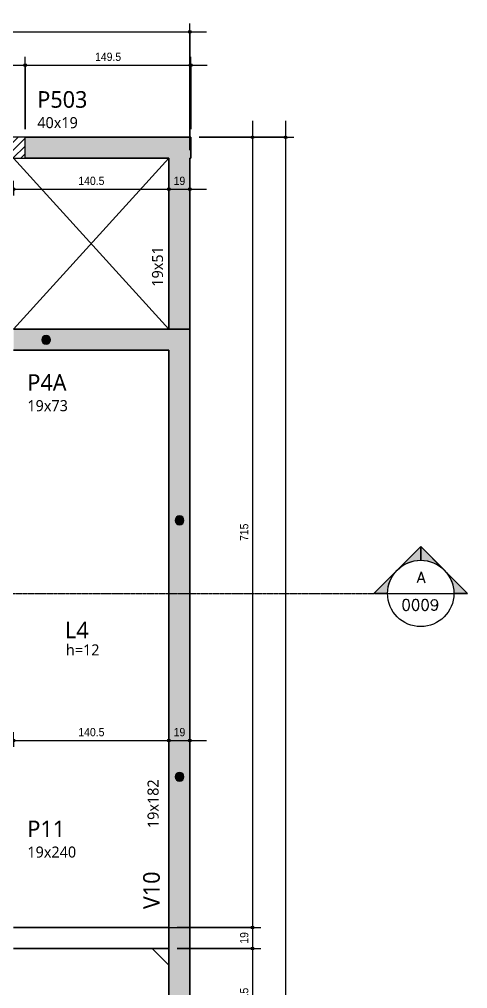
# Model space of a CAD drawing. Header units: centimetres. Extents: x -1706 to 33186, y -3196 to 88081.
# Drawn here: x 4730 to 5135, y -63 to 814 of the extents above; entities that cross this region are included whole.
import ezdxf

# ---------------------------------------------------------------- set-up
doc = ezdxf.new("R2010")
doc.units = ezdxf.units.CM
doc.linetypes.add('Centro de 6 mm', pattern=[1.32, 0.6, -0.24, 0.24, -0.24])
doc.linetypes.add('Traço', pattern=[0.635, 0.3175, -0.3175])
for name, color, linetype, lineweight in [('A-ANNO-DIMS', 7, 'Continuous', 9), ('A-ANNO-DIMS-50', 7, 'Continuous', 9), ('A-DETL-GENF', 7, 'Continuous', 18), ('A-DETL-THIN', 7, 'Continuous', 25), ('A-FLOR-IDEN', 7, 'Continuous', 9), ('G-ANNO-SYMB', 7, 'Continuous', 9), ('S-BEAM', 7, 'Continuous', 9), ('S-BEAM-HDLN', 7, 'Traço', 25), ('S-BEAM-IDEN', 7, 'Continuous', 9), ('S-COLS', 7, 'Continuous', 9), ('S-COLS-IDEN', 7, 'Continuous', 9)]:
    doc.layers.add(name, color=color, linetype=linetype, lineweight=lineweight)
doc.layers.add('A-DETL', color=7, linetype='Continuous', lineweight=18, true_color=0x00a600)
doc.styles.add('Arial', font='arial.ttf', dxfattribs={"width": 0.9, "height": 7.5})
doc.styles.add('Gadugi_1', font='gadugi.ttf', dxfattribs={"height": 15})
doc.styles.add('Gadugi_2', font='gadugi.ttf', dxfattribs={"height": 10})
doc.styles.add('RomanD', font='romand__.ttf', dxfattribs={"height": 10})
doc.dimstyles.new('PED_1_5mm_ESQ_1', dxfattribs={"dimscale": 30.48, "dimtxt": 7.651945, "dimasz": 0.328084, "dimexe": 0.246063, "dimexo": 0.246063, "dimgap": 0.049213, "dimtad": 1, "dimdec": 1, "dimrnd": 0.5, "dimdsep": 46, "dimtxsty": 'Arial', "dimblk1": 'DOTSMALL', "dimblk2": 'DOTSMALL', "dimsah": 1, "dimcen": 0.09, "dimdle": 0.492126, "dimazin": 0, "dimtfac": 1, "dimtdec": 4, "dimtix": 1, "dimtmove": 0, "dimatfit": 3, "dimfxl": 1, "dimtvp": 1, "dimtolj": 1, "dimtzin": 0, "dimarcsym": 2})

# ---------------------------------------------------------------- blocks, each defined once
blk = doc.blocks.new('PED_MÍSULA_VERT__CONC_R1 - L_15_0 x 410_0-2999004-PL J 001 - FORMA DA COBERTURA')
at = {"layer": 'S-COLS', "lineweight": 25}
for p, q in [((0, 15), (15, 0)), ((0, 0), (0, 15)), ((15, 0), (0, 0))]:
    blk.add_line(p, q, dxfattribs=at)
blk = doc.blocks.new('Corte - M_Cabeça do corte - Preenchida-2060824-PL J 001 - FORMA DA COBERTURA')
at = {"layer": 'G-ANNO-SYMB'}
h = blk.add_hatch(color=256, dxfattribs=at)
edge = h.paths.add_edge_path(flags=0)
edge.add_line((-0.6, 0.849), (-0.6, 0.6))
edge.add_arc((-0.6, 0), 0.6, 90, 135)
edge.add_line((-1.024, 0.424), (-0.6, 0.849))
h = blk.add_hatch(color=256, dxfattribs=at)
edge = h.paths.add_edge_path(flags=0)
edge.add_line((-0.6, 0.849), (-0.176, 0.424))
edge.add_arc((-0.6, 0), 0.6, 45, 90)
edge.add_line((-0.6, 0.6), (-0.6, 0.849))
h = blk.add_hatch(color=256, dxfattribs=at)
edge = h.paths.add_edge_path(flags=0)
edge.add_line((-1.449, 0), (-1.024, 0.424))
edge.add_arc((-0.6, 0), 0.6, 135, 180)
edge.add_line((-1.2, 0), (-1.449, 0))
h = blk.add_hatch(color=256, dxfattribs=at)
edge = h.paths.add_edge_path(flags=0)
edge.add_line((0.249, 0), (0, 0))
edge.add_arc((-0.6, 0), 0.6, 360, 405)
edge.add_line((-0.176, 0.424), (0.249, 0))
for p, q in [((-0.6, 0.849), (-1.449, 0)), ((-0.6, 0.849), (-1.024, 0.424)), ((-0.6, 0.849), (0.249, 0)), ((-0.6, 0.6), (-0.6, 0.849)), ((-0.6, 0.849), (-0.6, 0.6)), ((-0.176, 0.424), (-0.6, 0.849)), ((-1.024, 0.424), (-1.449, 0)), ((0.249, 0), (-0.176, 0.424)), ((-1.449, 0), (-1.2, 0)), ((0, 0), (0.249, 0)), ((-1.2, 0), (-1.449, 0)), ((0, 0), (0.249, 0))]:
    blk.add_line(p, q, dxfattribs=at)
for start, end in [(360, 180), (90, 135), (45, 90), (135, 180), (360, 45), (180, 360)]:
    blk.add_arc((-0.6, 0), 0.6, start, end, dxfattribs=at)
blk = doc.blocks.new('DIMBLOCK49-PL J 001 - FORMA DA COBERTURA')
at = {"layer": 'A-ANNO-DIMS-50'}
h = blk.add_hatch(color=256, dxfattribs=at)
edge = h.paths.add_edge_path(flags=0)
edge.add_arc((4724.35, 161.44), 1.25, 0, 360)
h = blk.add_hatch(color=256, dxfattribs=at)
edge = h.paths.add_edge_path(flags=0)
edge.add_arc((4864.85, 161.44), 1.25, 0, 360)
for p, q in [((4724.35, 155.71), (4724.35, 168.94)), ((4864.85, 155.71), (4864.85, 168.94)), ((4724.35, 161.44), (4864.85, 161.44)), ((4724.35, 161.44), (4724.35, 155.71)), ((4864.85, 161.44), (4864.85, 155.71))]:
    blk.add_line(p, q, dxfattribs=at)
for centre in [(4724.35, 161.44), (4864.85, 161.44)]:
    blk.add_circle(centre, 1.25, dxfattribs=at)
at = {"layer": 'A-ANNO-DIMS-50', "color": 0, "insert": (4782.95, 172.68), "char_height": 7.5, "width": 27.9708, "attachment_point": 1, "line_spacing_factor": 0.941778, "style": 'Arial'}
blk.add_mtext('140.5', dxfattribs=at)
blk = doc.blocks.new('_DotSmall')
at = {"color": 0, "linetype": 'ByBlock', "const_width": 0.5}
blk.add_lwpolyline([(-0.0625, 0, 1), (0.0625, 0, 1)], format="xyb", close=True, dxfattribs=at)
blk = doc.blocks.new('DIMBLOCK50-PL J 001 - FORMA DA COBERTURA')
at = {"layer": 'A-ANNO-DIMS-50'}
h = blk.add_hatch(color=256, dxfattribs=at)
edge = h.paths.add_edge_path(flags=0)
edge.add_arc((4864.85, 161.44), 1.25, 0, 360)
h = blk.add_hatch(color=256, dxfattribs=at)
edge = h.paths.add_edge_path(flags=0)
edge.add_arc((4883.85, 161.44), 1.25, 0, 360)
for p, q in [((4864.85, 155.71), (4864.85, 168.94)), ((4883.85, 155.71), (4883.85, 168.94)), ((4864.85, 161.44), (4898.85, 161.44)), ((4864.85, 161.44), (4864.85, 155.71)), ((4883.85, 161.44), (4883.85, 155.71))]:
    blk.add_line(p, q, dxfattribs=at)
for centre in [(4864.85, 161.44), (4883.85, 161.44)]:
    blk.add_circle(centre, 1.25, dxfattribs=at)
at = {"layer": 'A-ANNO-DIMS-50', "color": 0, "insert": (4869.17, 172.68), "char_height": 7.5, "width": 12.4315, "attachment_point": 1, "line_spacing_factor": 0.941778, "style": 'Arial'}
blk.add_mtext('19', dxfattribs=at)
blk = doc.blocks.new('DIMBLOCK93-PL J 001 - FORMA DA COBERTURA')
at = {"layer": 'A-ANNO-DIMS-50'}
h = blk.add_hatch(color=256, dxfattribs=at)
edge = h.paths.add_edge_path(flags=0)
edge.add_arc((4724.35, 660.25), 1.25, 0, 360)
h = blk.add_hatch(color=256, dxfattribs=at)
edge = h.paths.add_edge_path(flags=0)
edge.add_arc((4864.85, 660.25), 1.25, 0, 360)
for p, q in [((4724.35, 654.52), (4724.35, 667.75)), ((4864.85, 654.52), (4864.85, 667.75)), ((4724.35, 660.25), (4864.85, 660.25)), ((4724.35, 660.25), (4724.35, 654.52)), ((4864.85, 660.25), (4864.85, 654.52))]:
    blk.add_line(p, q, dxfattribs=at)
for centre in [(4724.35, 660.25), (4864.85, 660.25)]:
    blk.add_circle(centre, 1.25, dxfattribs=at)
at = {"layer": 'A-ANNO-DIMS-50', "color": 0, "insert": (4782.95, 671.49), "char_height": 7.5, "width": 27.9708, "attachment_point": 1, "line_spacing_factor": 0.941778, "style": 'Arial'}
blk.add_mtext('140.5', dxfattribs=at)
blk = doc.blocks.new('DIMBLOCK94-PL J 001 - FORMA DA COBERTURA')
at = {"layer": 'A-ANNO-DIMS-50'}
h = blk.add_hatch(color=256, dxfattribs=at)
edge = h.paths.add_edge_path(flags=0)
edge.add_arc((4864.85, 660.25), 1.25, 0, 360)
h = blk.add_hatch(color=256, dxfattribs=at)
edge = h.paths.add_edge_path(flags=0)
edge.add_arc((4883.85, 660.25), 1.25, 0, 360)
for p, q in [((4864.85, 654.52), (4864.85, 667.75)), ((4883.85, 654.52), (4883.85, 667.75)), ((4864.85, 660.25), (4898.85, 660.25)), ((4864.85, 660.25), (4864.85, 654.52)), ((4883.85, 660.25), (4883.85, 654.52))]:
    blk.add_line(p, q, dxfattribs=at)
for centre in [(4864.85, 660.25), (4883.85, 660.25)]:
    blk.add_circle(centre, 1.25, dxfattribs=at)
at = {"layer": 'A-ANNO-DIMS-50', "color": 0, "insert": (4869.17, 671.49), "char_height": 7.5, "width": 12.4315, "attachment_point": 1, "line_spacing_factor": 0.941778, "style": 'Arial'}
blk.add_mtext('19', dxfattribs=at)
blk = doc.blocks.new('DIMBLOCK123-PL J 001 - FORMA DA COBERTURA')
at = {"layer": 'A-ANNO-DIMS-50'}
h = blk.add_hatch(color=256, dxfattribs=at)
edge = h.paths.add_edge_path(flags=0)
edge.add_arc((4694.85, 772.49), 1.25, 0, 360)
h = blk.add_hatch(color=256, dxfattribs=at)
edge = h.paths.add_edge_path(flags=0)
edge.add_arc((4734.85, 772.49), 1.25, 0, 360)
for p, q in [((4694.85, 714.62), (4694.85, 779.99)), ((4694.85, 772.49), (4734.85, 772.49)), ((4694.85, 772.49), (4694.85, 714.62)), ((4734.85, 714.62), (4734.85, 779.99)), ((4734.85, 772.49), (4734.85, 714.62))]:
    blk.add_line(p, q, dxfattribs=at)
for centre in [(4694.85, 772.49), (4734.85, 772.49)]:
    blk.add_circle(centre, 1.25, dxfattribs=at)
at = {"layer": 'A-ANNO-DIMS-50', "color": 0, "insert": (4709.67, 783.73), "char_height": 7.5, "width": 12.4315, "attachment_point": 1, "line_spacing_factor": 0.941778, "style": 'Arial'}
blk.add_mtext('40', dxfattribs=at)
blk = doc.blocks.new('DIMBLOCK124-PL J 001 - FORMA DA COBERTURA')
at = {"layer": 'A-ANNO-DIMS-50'}
h = blk.add_hatch(color=256, dxfattribs=at)
edge = h.paths.add_edge_path(flags=0)
edge.add_arc((4734.85, 772.49), 1.25, 0, 360)
h = blk.add_hatch(color=256, dxfattribs=at)
edge = h.paths.add_edge_path(flags=0)
edge.add_arc((4884.58, 772.49), 1.25, 0, 360)
for p, q in [((4734.85, 714.62), (4734.85, 779.99)), ((4734.85, 772.49), (4899.58, 772.49)), ((4734.85, 772.49), (4734.85, 714.62)), ((4884.58, 714.62), (4884.58, 779.99)), ((4884.58, 772.49), (4884.58, 714.62))]:
    blk.add_line(p, q, dxfattribs=at)
for centre in [(4734.85, 772.49), (4884.58, 772.49)]:
    blk.add_circle(centre, 1.25, dxfattribs=at)
at = {"layer": 'A-ANNO-DIMS-50', "color": 0, "insert": (4798.06, 783.73), "char_height": 7.5, "width": 27.9708, "attachment_point": 1, "line_spacing_factor": 0.941778, "style": 'Arial'}
blk.add_mtext('149.5', dxfattribs=at)
blk = doc.blocks.new('DIMBLOCK125-PL J 001 - FORMA DA COBERTURA')
at = {"layer": 'A-ANNO-DIMS-50'}
h = blk.add_hatch(color=256, dxfattribs=at)
edge = h.paths.add_edge_path(flags=0)
edge.add_arc((2493.84, 802.49), 1.25, 0, 360)
h = blk.add_hatch(color=256, dxfattribs=at)
edge = h.paths.add_edge_path(flags=0)
edge.add_arc((4883.85, 802.49), 1.25, 0, 360)
for p, q in [((2493.84, 695.62), (2493.84, 809.99)), ((4883.85, 695.62), (4883.85, 809.99)), ((2478.84, 802.49), (4898.85, 802.49)), ((2493.84, 802.49), (2493.84, 695.62)), ((4883.85, 802.49), (4883.85, 695.62))]:
    blk.add_line(p, q, dxfattribs=at)
for centre in [(2493.84, 802.49), (4883.85, 802.49)]:
    blk.add_circle(centre, 1.25, dxfattribs=at)
at = {"layer": 'A-ANNO-DIMS-50', "color": 0, "insert": (3678.49, 813.73), "char_height": 7.5, "width": 24.8629, "attachment_point": 1, "line_spacing_factor": 0.941778, "style": 'Arial'}
blk.add_mtext('2390', dxfattribs=at)
blk = doc.blocks.new('DIMBLOCK126-PL J 001 - FORMA DA COBERTURA')
at = {"layer": 'A-ANNO-DIMS-50'}
h = blk.add_hatch(color=256, dxfattribs=at)
edge = h.paths.add_edge_path(flags=0)
edge.add_arc((4940.45, 707.12), 1.25, 0, 360)
h = blk.add_hatch(color=256, dxfattribs=at)
edge = h.paths.add_edge_path(flags=0)
edge.add_arc((4940.45, -7.88), 1.25, 0, 360)
for p, q in [((4940.45, 722.12), (4940.45, -7.88)), ((4892.08, 707.12), (4947.95, 707.12)), ((4940.45, 707.12), (4892.08, 707.12)), ((4872.35, -7.88), (4947.95, -7.88)), ((4940.45, -7.88), (4872.35, -7.88))]:
    blk.add_line(p, q, dxfattribs=at)
for centre in [(4940.45, 707.12), (4940.45, -7.88)]:
    blk.add_circle(centre, 1.25, dxfattribs=at)
at = {"layer": 'A-ANNO-DIMS-50', "color": 0, "insert": (4929.21, 341.85), "char_height": 7.5, "width": 18.6472, "attachment_point": 1, "rotation": 90, "line_spacing_factor": 0.941778, "style": 'Arial'}
blk.add_mtext('715', dxfattribs=at)
blk = doc.blocks.new('DIMBLOCK127-PL J 001 - FORMA DA COBERTURA')
at = {"layer": 'A-ANNO-DIMS-50'}
h = blk.add_hatch(color=256, dxfattribs=at)
edge = h.paths.add_edge_path(flags=0)
edge.add_arc((4940.45, -7.88), 1.25, 0, 360)
h = blk.add_hatch(color=256, dxfattribs=at)
edge = h.paths.add_edge_path(flags=0)
edge.add_arc((4940.45, -26.88), 1.25, 0, 360)
for p, q in [((4872.35, -7.88), (4947.95, -7.88)), ((4940.45, -7.88), (4872.35, -7.88)), ((4940.45, -7.88), (4940.45, -26.88)), ((4872.35, -26.88), (4947.95, -26.88)), ((4940.45, -26.88), (4872.35, -26.88))]:
    blk.add_line(p, q, dxfattribs=at)
for centre in [(4940.45, -7.88), (4940.45, -26.88)]:
    blk.add_circle(centre, 1.25, dxfattribs=at)
at = {"layer": 'A-ANNO-DIMS-50', "color": 0, "insert": (4929.21, -22.56), "char_height": 7.5, "width": 12.4315, "attachment_point": 1, "rotation": 90, "line_spacing_factor": 0.941778, "style": 'Arial'}
blk.add_mtext('19', dxfattribs=at)
blk = doc.blocks.new('DIMBLOCK128-PL J 001 - FORMA DA COBERTURA')
at = {"layer": 'A-ANNO-DIMS-50'}
h = blk.add_hatch(color=256, dxfattribs=at)
edge = h.paths.add_edge_path(flags=0)
edge.add_arc((4940.45, -26.88), 1.25, 0, 360)
h = blk.add_hatch(color=256, dxfattribs=at)
edge = h.paths.add_edge_path(flags=0)
edge.add_arc((4940.45, -116.45), 1.25, 0, 360)
for p, q in [((4872.35, -26.88), (4947.95, -26.88)), ((4940.45, -26.88), (4872.35, -26.88)), ((4940.45, -26.88), (4940.45, -116.45)), ((4934.72, -116.45), (4947.95, -116.45)), ((4940.45, -116.45), (4934.72, -116.45))]:
    blk.add_line(p, q, dxfattribs=at)
for centre in [(4940.45, -26.88), (4940.45, -116.45)]:
    blk.add_circle(centre, 1.25, dxfattribs=at)
at = {"layer": 'A-ANNO-DIMS-50', "color": 0, "insert": (4929.21, -80.73), "char_height": 7.5, "width": 21.7551, "attachment_point": 1, "rotation": 90, "line_spacing_factor": 0.941778, "style": 'Arial'}
blk.add_mtext('89.5', dxfattribs=at)
blk = doc.blocks.new('DIMBLOCK135-PL J 001 - FORMA DA COBERTURA')
at = {"layer": 'A-ANNO-DIMS-50'}
h = blk.add_hatch(color=256, dxfattribs=at)
edge = h.paths.add_edge_path(flags=0)
edge.add_arc((4970.45, 707.12), 1.25, 0, 360)
h = blk.add_hatch(color=256, dxfattribs=at)
edge = h.paths.add_edge_path(flags=0)
edge.add_arc((4970.45, -915.95), 1.25, 0, 360)
for p, q in [((4970.45, 722.12), (4970.45, -930.95)), ((4892.08, 707.12), (4977.95, 707.12)), ((4970.45, 707.12), (4892.08, 707.12)), ((4851.35, -915.95), (4977.95, -915.95)), ((4970.45, -915.95), (4851.35, -915.95))]:
    blk.add_line(p, q, dxfattribs=at)
for centre in [(4970.45, 707.12), (4970.45, -915.95)]:
    blk.add_circle(centre, 1.25, dxfattribs=at)
at = {"layer": 'A-ANNO-DIMS-50', "color": 0, "insert": (4959.21, -114.77), "char_height": 7.5, "width": 24.8629, "attachment_point": 1, "rotation": 90, "line_spacing_factor": 0.941778, "style": 'Arial'}
blk.add_mtext('1623', dxfattribs=at)

msp = doc.modelspace()

# ---------------------------------------------------------------- hatches: boundary and pattern name
at = {"layer": 'A-DETL-GENF', "true_color": 0x808080}
h = msp.add_hatch(dxfattribs=at)
h.set_pattern_fill('FP_1', color=8, style=0, pattern_type=2)
h.set_pattern_definition([(45, (3894.207, 0), (-3.535534, 3.535534), [])])
h.paths.add_polyline_path([(4883.85, -915.95), (4883.85, -915.95), (4883.85, -896.95), (4843.85, -896.95), (4843.85, -915.95), (4864.85, -915.95)], flags=0)
h.paths.add_polyline_path([(4327.85, -915.95), (4367.85, -915.95), (4367.85, -896.95), (4327.85, -896.95)], flags=0)
h.paths.add_polyline_path([(3840.1, -915.95), (3869.6, -915.95), (3869.6, -896.95), (3829.6, -896.95), (3829.6, -915.95)], flags=0)
h.paths.add_polyline_path([(3344.46, -915.95), (3372.54, -915.95), (3372.54, -896.95), (3332.54, -896.95), (3332.54, -915.95), (3343.11, -915.95)], flags=0)
h.paths.add_polyline_path([(2642.62, -915.95), (2682.62, -915.95), (2682.62, -896.95), (2642.62, -896.95)], flags=0)
h.paths.add_polyline_path([(4705.35, 688.12), (4734.85, 688.12), (4734.85, 707.12), (4694.85, 707.12), (4694.85, 688.12)], flags=0)
h.paths.add_polyline_path([(4006.34, 688.12), (4016.84, 688.12), (4016.84, 707.12), (3976.84, 707.12), (3976.84, 688.12), (3987.34, 688.12)], flags=0)
h.paths.add_polyline_path([(3547.36, 688.12), (3587.36, 688.12), (3587.36, 707.12), (3547.36, 707.12)], flags=0)
h.paths.add_polyline_path([(3020.34, 688.12), (3049.84, 688.12), (3049.84, 707.12), (3009.84, 707.12), (3009.84, 688.12)], flags=0)
h.paths.add_polyline_path([(2493.84, 688.12), (2533.84, 688.12), (2533.84, 707.12), (2493.84, 707.12), (2493.84, 696.14)], flags=0)
h.paths.add_polyline_path([(2503.99, 693.17), (2502.95, 693.31), (2501.99, 693.71), (2501.16, 694.34), (2500.52, 695.17), (2500.12, 696.14), (2499.99, 697.17), (2500.12, 698.21), (2500.52, 699.17), (2501.16, 700), (2501.99, 700.64), (2502.95, 701.04), (2503.99, 701.17), (2505.02, 701.04), (2505.99, 700.64), (2506.82, 700), (2507.45, 699.17), (2507.85, 698.21), (2507.99, 697.17), (2507.85, 696.14), (2507.45, 695.17), (2506.82, 694.34), (2505.99, 693.71), (2505.02, 693.31), (2504.67, 693.26)], flags=0)
at = {"layer": 'A-DETL-GENF', "true_color": 0xff00ff}
for points in [[(4753.77, 519.9), (4754.8, 520.04), (4755.77, 520.44), (4756.6, 521.07), (4757.23, 521.9), (4757.63, 522.86), (4757.77, 523.9), (4757.63, 524.93), (4757.23, 525.9), (4756.6, 526.73), (4755.77, 527.36), (4754.8, 527.76), (4753.77, 527.9), (4752.73, 527.76), (4751.77, 527.36), (4750.94, 526.73), (4750.3, 525.9), (4749.9, 524.93), (4749.77, 523.9), (4749.9, 522.86), (4750.3, 521.9), (4750.94, 521.07), (4751.77, 520.44), (4752.73, 520.04)], [(4874.49, 356.5), (4875.53, 356.63), (4876.49, 357.03), (4877.32, 357.67), (4877.96, 358.5), (4878.36, 359.46), (4878.49, 360.5), (4878.36, 361.53), (4877.96, 362.5), (4877.32, 363.33), (4876.49, 363.96), (4875.53, 364.36), (4874.49, 364.5), (4873.46, 364.36), (4872.49, 363.96), (4871.67, 363.33), (4871.03, 362.5), (4870.63, 361.53), (4870.49, 360.5), (4870.63, 359.46), (4871.03, 358.5), (4871.67, 357.67), (4872.49, 357.03), (4873.46, 356.63)], [(4874.49, 124.5), (4875.53, 124.63), (4876.49, 125.03), (4877.32, 125.67), (4877.96, 126.5), (4878.36, 127.46), (4878.49, 128.5), (4878.36, 129.53), (4877.96, 130.5), (4877.32, 131.33), (4876.49, 131.96), (4875.53, 132.36), (4874.49, 132.5), (4873.46, 132.36), (4872.49, 131.96), (4871.67, 131.33), (4871.03, 130.5), (4870.63, 129.53), (4870.49, 128.5), (4870.63, 127.46), (4871.03, 126.5), (4871.67, 125.67), (4872.49, 125.03), (4873.46, 124.63)]]:
    msp.add_hatch(color=6, dxfattribs=at).paths.add_polyline_path(points, flags=0)
at = {"layer": 'S-BEAM', "true_color": 0x00bcb8}
for points in [[(4883.85, 688.12), (4884.58, 688.12), (4884.58, 707.12), (4734.85, 707.12), (4734.85, 688.12), (4864.85, 688.12)], [(4883.85, 533.55), (4883.85, 688.12), (4864.85, 688.12), (4864.85, 533.55)]]:
    msp.add_hatch(color=132, dxfattribs=at).paths.add_polyline_path(points, flags=0)
h = msp.add_hatch(color=132, dxfattribs=at)
h.paths.add_polyline_path([(4724.35, 514.55), (4883.85, 514.55), (4883.85, 533.55), (4724.35, 533.55)], flags=0)
h.paths.add_polyline_path([(4103.77, 514.55), (4705.35, 514.55), (4705.35, 533.55), (4006.34, 533.55), (4006.34, 514.55), (4102.94, 514.55)], flags=0)
h.paths.add_polyline_path([(3709.24, 514.55), (3987.34, 514.55), (3987.34, 533.55), (3565.84, 533.55), (3565.84, 514.55), (3675.77, 514.55)], flags=0)
h.paths.add_polyline_path([(3526.85, 514.55), (3546.84, 514.55), (3546.84, 533.55), (3039.34, 533.55), (3039.34, 514.55), (3344.46, 514.55)], flags=0)
h.paths.add_polyline_path([(3020.34, 514.55), (3020.34, 533.55), (2553.84, 533.55), (2553.84, 514.55), (2979.68, 514.55)], flags=0)
h.paths.add_polyline_path([(4753.77, 519.9), (4752.73, 520.04), (4751.77, 520.44), (4750.94, 521.07), (4750.3, 521.9), (4749.9, 522.86), (4749.77, 523.9), (4749.9, 524.93), (4750.3, 525.9), (4750.94, 526.73), (4751.77, 527.36), (4752.73, 527.76), (4753.77, 527.9), (4754.8, 527.76), (4755.77, 527.36), (4756.6, 526.73), (4757.23, 525.9), (4757.63, 524.93), (4757.77, 523.9), (4757.63, 522.86), (4757.23, 521.9), (4756.6, 521.07), (4755.77, 520.44), (4754.8, 520.04)], flags=0)
h.paths.add_polyline_path([(4537.77, 519.9), (4536.73, 520.04), (4535.77, 520.44), (4534.94, 521.07), (4534.3, 521.9), (4533.9, 522.86), (4533.77, 523.9), (4533.9, 524.93), (4534.3, 525.9), (4534.94, 526.73), (4535.77, 527.36), (4536.73, 527.76), (4537.77, 527.9), (4538.8, 527.76), (4539.77, 527.36), (4540.6, 526.73), (4541.23, 525.9), (4541.63, 524.93), (4541.77, 523.9), (4541.63, 522.86), (4541.23, 521.9), (4540.6, 521.07), (4539.77, 520.44), (4538.8, 520.04)], flags=0)
h.paths.add_polyline_path([(4321.77, 519.9), (4320.73, 520.04), (4319.77, 520.44), (4318.94, 521.07), (4318.3, 521.9), (4317.9, 522.86), (4317.77, 523.9), (4317.9, 524.93), (4318.3, 525.9), (4318.94, 526.73), (4319.77, 527.36), (4320.73, 527.76), (4321.77, 527.9), (4322.8, 527.76), (4323.77, 527.36), (4324.6, 526.73), (4325.23, 525.9), (4325.63, 524.93), (4325.77, 523.9), (4325.63, 522.86), (4325.23, 521.9), (4324.6, 521.07), (4323.77, 520.44), (4322.8, 520.04)], flags=0)
h.paths.add_polyline_path([(4105.77, 519.9), (4104.73, 520.04), (4103.77, 520.44), (4102.94, 521.07), (4102.3, 521.9), (4101.9, 522.86), (4101.77, 523.9), (4101.9, 524.93), (4102.3, 525.9), (4102.94, 526.73), (4103.77, 527.36), (4104.73, 527.76), (4105.77, 527.9), (4106.8, 527.76), (4107.77, 527.36), (4108.6, 526.73), (4109.23, 525.9), (4109.63, 524.93), (4109.77, 523.9), (4109.63, 522.86), (4109.23, 521.9), (4108.6, 521.07), (4107.77, 520.44), (4106.8, 520.04)], flags=0)
h.paths.add_polyline_path([(3889.77, 519.9), (3888.73, 520.04), (3887.77, 520.44), (3886.94, 521.07), (3886.3, 521.9), (3885.9, 522.86), (3885.77, 523.9), (3885.9, 524.93), (3886.3, 525.9), (3886.94, 526.73), (3887.77, 527.36), (3888.73, 527.76), (3889.77, 527.9), (3890.8, 527.76), (3891.77, 527.36), (3892.6, 526.73), (3893.23, 525.9), (3893.63, 524.93), (3893.77, 523.9), (3893.63, 522.86), (3893.23, 521.9), (3892.6, 521.07), (3891.63, 520.38), (3890.8, 520.04)], flags=0)
h.paths.add_polyline_path([(3673.77, 519.9), (3672.73, 520.04), (3671.77, 520.44), (3670.94, 521.07), (3670.3, 521.9), (3669.9, 522.86), (3669.77, 523.9), (3669.9, 524.93), (3670.3, 525.9), (3670.94, 526.73), (3671.77, 527.36), (3672.73, 527.76), (3673.77, 527.9), (3674.8, 527.76), (3675.77, 527.36), (3676.6, 526.73), (3677.23, 525.9), (3677.63, 524.93), (3677.77, 523.9), (3677.63, 522.86), (3677.23, 521.9), (3676.6, 521.07), (3675.77, 520.44), (3674.8, 520.04)], flags=0)
h = msp.add_hatch(color=132, dxfattribs=at)
h.paths.add_polyline_path([(4870.49, -7.88), (4883.85, -7.88), (4883.85, 514.55), (4864.85, 514.55), (4864.85, -7.88)], flags=0)
h.paths.add_polyline_path([(4874.49, 124.5), (4873.46, 124.63), (4872.49, 125.03), (4871.67, 125.67), (4871.03, 126.5), (4870.63, 127.46), (4870.49, 128.5), (4870.63, 129.53), (4871.03, 130.5), (4871.67, 131.33), (4872.49, 131.96), (4873.46, 132.36), (4874.49, 132.5), (4875.53, 132.36), (4876.49, 131.96), (4877.32, 131.33), (4877.96, 130.5), (4878.36, 129.53), (4878.49, 128.5), (4878.36, 127.46), (4877.96, 126.5), (4877.32, 125.67), (4876.49, 125.03), (4875.53, 124.63)], flags=0)
h.paths.add_polyline_path([(4874.49, 356.5), (4873.46, 356.63), (4872.49, 357.03), (4871.67, 357.67), (4871.03, 358.5), (4870.63, 359.46), (4870.49, 360.5), (4870.63, 361.53), (4871.03, 362.5), (4871.67, 363.33), (4872.49, 363.96), (4873.46, 364.36), (4874.49, 364.5), (4875.53, 364.36), (4876.49, 363.96), (4877.32, 363.33), (4877.96, 362.5), (4878.36, 361.53), (4878.49, 360.5), (4878.36, 359.46), (4877.96, 358.5), (4877.32, 357.67), (4876.49, 357.03), (4875.53, 356.63)], flags=0)
h = msp.add_hatch(color=132, dxfattribs=at)
h.paths.add_polyline_path([(4864.85, -723.38), (4883.85, -723.38), (4883.85, -340.88), (4864.85, -340.88), (4864.85, -723.38)], flags=0)
h.paths.add_polyline_path([(4874.49, -571.5), (4873.46, -571.37), (4872.49, -570.97), (4871.67, -570.33), (4871.03, -569.5), (4870.63, -568.54), (4870.49, -567.5), (4870.63, -566.47), (4871.03, -565.5), (4871.67, -564.67), (4872.49, -564.04), (4873.46, -563.64), (4874.49, -563.5), (4875.53, -563.64), (4876.49, -564.04), (4877.32, -564.67), (4877.96, -565.5), (4878.36, -566.47), (4878.49, -567.5), (4878.36, -568.54), (4877.96, -569.5), (4877.32, -570.33), (4876.29, -571.05), (4875.53, -571.37)], flags=0)
h.paths.add_polyline_path([(4864.85, -181.88), (4883.85, -181.88), (4883.85, -7.88), (4864.85, -7.88), (4864.85, -159.9)], flags=0)
h.paths.add_polyline_path([(4874.49, -107.5), (4873.46, -107.37), (4872.49, -106.97), (4871.67, -106.33), (4871.03, -105.5), (4870.63, -104.54), (4870.49, -103.5), (4870.63, -102.47), (4871.03, -101.5), (4871.67, -100.67), (4872.49, -100.04), (4873.46, -99.64), (4874.49, -99.5), (4875.53, -99.64), (4876.49, -100.04), (4877.32, -100.67), (4877.96, -101.5), (4878.36, -102.47), (4878.49, -103.5), (4878.36, -104.54), (4877.96, -105.5), (4877.32, -106.33), (4876.49, -106.97), (4875.53, -107.37), (4874.73, -107.47)], flags=0)

# ---------------------------------------------------------------- linework, layer by layer
at = {"layer": 'A-DETL', "color": 7}
for p, q in [((4734.85, 707.12), (4694.85, 707.12)), ((4734.85, 688.12), (4734.85, 707.12)), ((4694.85, 688.12), (4734.85, 688.12)), ((4864.85, -7.88), (4883.85, -7.88))]:
    msp.add_line(p, q, dxfattribs=at)
for centre, start, end in [((4753.77, 523.9), 0, 180), ((4753.77, 523.9), 180, 0), ((4874.49, 360.5), 0, 180), ((4874.49, 360.5), 180, 0), ((4874.49, 128.5), 0, 180), ((4874.49, 128.5), 180, 0)]:
    msp.add_arc(centre, 4, start, end, dxfattribs=at)
at = {"layer": 'A-DETL-THIN'}
for p, q in [((4724.35, 688.12), (4864.85, 533.55)), ((4724.35, 533.55), (4864.85, 688.12))]:
    msp.add_line(p, q, dxfattribs=at)
at = {"layer": 'G-ANNO-SYMB', "linetype": 'Centro de 6 mm'}
msp.add_line((2355.75, 294.37), (5062.64, 294.37), dxfattribs=at)
at = {"layer": 'G-ANNO-SYMB'}
msp.add_line((5062.64, 294.37), (5122.64, 294.37), dxfattribs=at)
at = {"layer": 'S-BEAM', "lineweight": 25}
for p, q in [((4734.85, 707.12), (4884.58, 707.12)), ((4884.58, 688.12), (4884.58, 707.12)), ((4734.85, 688.12), (4864.85, 688.12)), ((4864.85, 533.55), (4864.85, 688.12)), ((4883.85, 688.12), (4884.58, 688.12)), ((4883.85, 533.55), (4883.85, 688.12)), ((4724.35, 533.55), (4883.85, 533.55)), ((4883.85, 533.55), (4883.85, 514.55)), ((4864.85, 514.55), (4724.35, 514.55)), ((4864.85, -7.88), (4864.85, 514.55)), ((4883.85, 514.55), (4883.85, -7.88)), ((4724.35, -7.88), (4864.85, -7.88)), ((4883.85, -7.88), (4883.85, -181.88)), ((4849.85, -26.88), (4724.35, -26.88)), ((4864.85, -181.88), (4864.85, -41.88))]:
    msp.add_line(p, q, dxfattribs=at)
at = {"layer": 'S-BEAM-HDLN', "linetype": 'Continuous'}
msp.add_line((4864.85, -26.88), (4864.85, -7.88), dxfattribs=at)

# ---------------------------------------------------------------- block references
at = {"layer": 'G-ANNO-SYMB', "extrusion": (0, 0, -1), "xscale": 49.99999999999998, "yscale": 49.99999999999998, "zscale": 49.99999999999998}
msp.add_blockref('Corte - M_Cabeça do corte - Preenchida-2060824-PL J 001 - FORMA DA COBERTURA', (-5062.64, 294.37), dxfattribs=at)
at = {"layer": 'S-COLS', "lineweight": 25, "rotation": 180}
msp.add_blockref('PED_MÍSULA_VERT__CONC_R1 - L_15_0 x 410_0-2999004-PL J 001 - FORMA DA COBERTURA', (4864.85, -26.88), dxfattribs=at)

# ---------------------------------------------------------------- texts
at = {"layer": 'A-FLOR-IDEN', "attachment_point": 1}
for s, insert, char_height, width, style in [('L4', (4770.89, 268.77), 15, 26.0548, 'Gadugi_1'), ('h=12', (4771.67, 248.29), 10, 39.6835, 'Gadugi_2')]:
    msp.add_mtext(s, dxfattribs=dict(at, insert=insert, char_height=char_height, width=width, style=style))
at = {"layer": 'G-ANNO-SYMB', "char_height": 10, "attachment_point": 1, "style": 'RomanD'}
for s, insert, width in [('A', (5089.07, 313.99), 11.2236), ('0009', (5075.17, 289.04), 44.8945)]:
    msp.add_mtext(s, dxfattribs=dict(at, insert=insert, width=width))
at = {"layer": 'S-BEAM-IDEN', "attachment_point": 1, "rotation": 90}
for s, insert, char_height, width, style in [('19x51', (4849.52, 571.93), 10, 44.8945, 'Gadugi_2'), ('19x182', (4845.52, 82.03), 10, 54.1139, 'Gadugi_2'), ('V10', (4841.58, 8.73), 15, 44.0928, 'Gadugi_1')]:
    msp.add_mtext(s, dxfattribs=dict(at, insert=insert, char_height=char_height, width=width, style=style))
at = {"layer": 'S-COLS-IDEN', "attachment_point": 1}
for s, insert, char_height, width, style in [('P503', (4745.79, 748.9), 15, 56.519, 'Gadugi_1'), ('40x19', (4745.79, 725.41), 10, 44.8945, 'Gadugi_2'), ('P4A', (4736.8, 492.81), 15, 44.8945, 'Gadugi_1'), ('19x73', (4736.8, 469.32), 10, 44.8945, 'Gadugi_2'), ('P11', (4736.8, 88.88), 15, 42.4894, 'Gadugi_1'), ('19x240', (4736.8, 65.39), 10, 54.1139, 'Gadugi_2')]:
    msp.add_mtext(s, dxfattribs=dict(at, insert=insert, char_height=char_height, width=width, style=style))

# ---------------------------------------------------------------- dimensions: what is measured, and where the dimension line sits
at = {"layer": 'A-ANNO-DIMS'}
for base, p1, p2, override, picture, middle in [((4883.85, 802.49), (2493.84, 688.12), (4883.85, 688.12), {"dimpost": '<>', "dimfxl": 2390.010021}, 'DIMBLOCK125-PL J 001 - FORMA DA COBERTURA', (3688.85, 807.82)), ((4734.85, 772.49), (4694.85, 707.12), (4734.85, 707.12), {"dimpost": '<>', "dimfxl": 40}, 'DIMBLOCK123-PL J 001 - FORMA DA COBERTURA', (4714.85, 777.82)), ((4884.58, 772.49), (4734.85, 707.12), (4884.58, 707.12), {"dimpost": '<>', "dimfxl": 149.723185}, 'DIMBLOCK124-PL J 001 - FORMA DA COBERTURA', (4809.72, 777.82)), ((4864.85, 660.25), (4724.35, 662.02), (4864.85, 662.02), {"dimpost": '<>', "dimfxl": 140.497704}, 'DIMBLOCK93-PL J 001 - FORMA DA COBERTURA', (4794.6, 665.58)), ((4883.85, 660.25), (4864.85, 662.02), (4883.85, 662.02), {"dimpost": '<>', "dimfxl": 19}, 'DIMBLOCK94-PL J 001 - FORMA DA COBERTURA', (4874.35, 665.58)), ((4864.85, 161.44), (4724.35, 163.21), (4864.85, 163.21), {"dimpost": '<>', "dimfxl": 140.497703}, 'DIMBLOCK49-PL J 001 - FORMA DA COBERTURA', (4794.6, 166.77)), ((4883.85, 161.44), (4864.85, 163.21), (4883.85, 163.21), {"dimpost": '<>', "dimfxl": 19}, 'DIMBLOCK50-PL J 001 - FORMA DA COBERTURA', (4874.35, 166.77))]:
    dim = msp.add_linear_dim(base=base, p1=p1, p2=p2, dimstyle='PED_1_5mm_ESQ_1', override=override, dxfattribs=at)
    dim.commit()
    dim.dimension.update_dxf_attribs({"geometry": picture, "text_midpoint": middle})
for base, p1, p2, override, picture, middle in [((4970.45, -915.95), (4884.58, 707.12), (4843.85, -915.95), {"dimpost": '<>', "dimfxl": 1623.579618}, 'DIMBLOCK135-PL J 001 - FORMA DA COBERTURA', (4965.12, -104.42)), ((4940.45, -7.88), (4884.58, 707.12), (4864.85, -7.88), {"dimpost": '<>', "dimfxl": 715.272062}, 'DIMBLOCK126-PL J 001 - FORMA DA COBERTURA', (4935.12, 349.62)), ((4940.45, -26.88), (4864.85, -7.88), (4864.85, -26.88), {"dimpost": '<>', "dimfxl": 19}, 'DIMBLOCK127-PL J 001 - FORMA DA COBERTURA', (4935.12, -17.38)), ((4940.45, -116.45), (4864.85, -26.88), (4942.22, -116.45), {"dimpost": '<>', "dimfxl": 118.354983}, 'DIMBLOCK128-PL J 001 - FORMA DA COBERTURA', (4935.12, -71.67))]:
    dim = msp.add_linear_dim(base=base, p1=p1, p2=p2, angle=90, dimstyle='PED_1_5mm_ESQ_1', override=override, dxfattribs=at)
    dim.commit()
    dim.dimension.update_dxf_attribs({"geometry": picture, "text_midpoint": middle})

doc.saveas('drawing.dxf')
